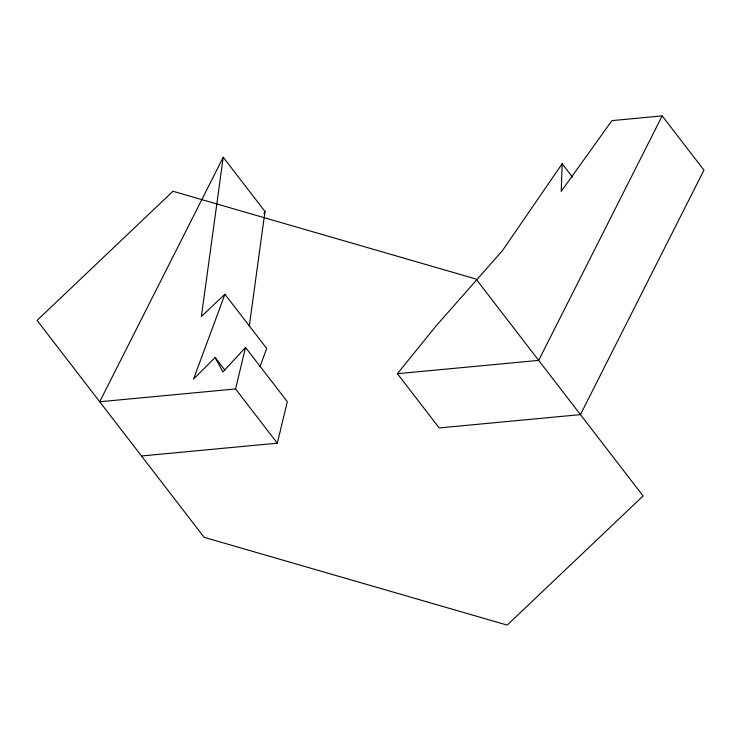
<?xml version="1.0" encoding="UTF-8"?>
<svg xmlns="http://www.w3.org/2000/svg" width="741" height="741" viewBox="0 0 741 741"><rect width="100%" height="100%" fill="white"/><g stroke="black" fill="none" stroke-linecap="round" stroke-linejoin="round"><path stroke-width="1.11" d="M562.169 163.752L561.233 191.373L611.909 120.626L662.176 115.892L703.95 170.124L580.444 414.617L439.191 427.928L397.417 373.696L435.856 326.17L502.454 250.615L562.169 163.752L572.608 177.303M249.291 326.049L264.991 211.491L223.217 157.259L201.385 316.49L224.931 294.242L266.704 348.474L259.952 366.73M277.319 443.183L235.545 388.951L245.54 347.455L287.313 401.687L277.319 443.183L141.494 455.984M224.931 294.242L193.549 379.114L215.168 357.523L224.921 370.176M223.217 157.259L99.711 401.761L235.545 388.951M263.953 213.556L264.991 211.491M662.176 115.892L538.67 360.385L397.417 373.696M245.54 347.455L222.893 371.945L215.168 357.523M172.977 191.261L37.05 320.408L204.155 537.336L507.187 625.108L643.114 495.961L476.009 279.033L172.977 191.261"/></g></svg>
